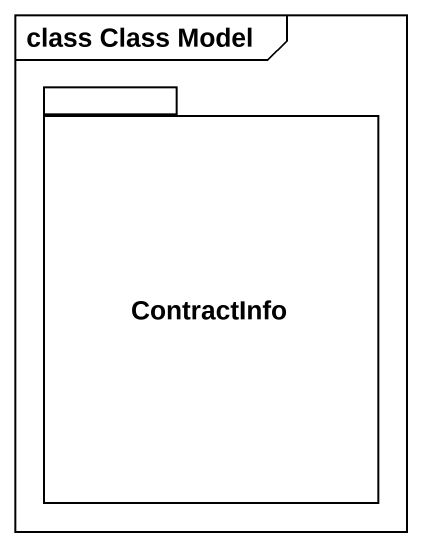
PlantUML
@startuml
mainframe class Class Model
package ContractInfo {
}
@enduml
